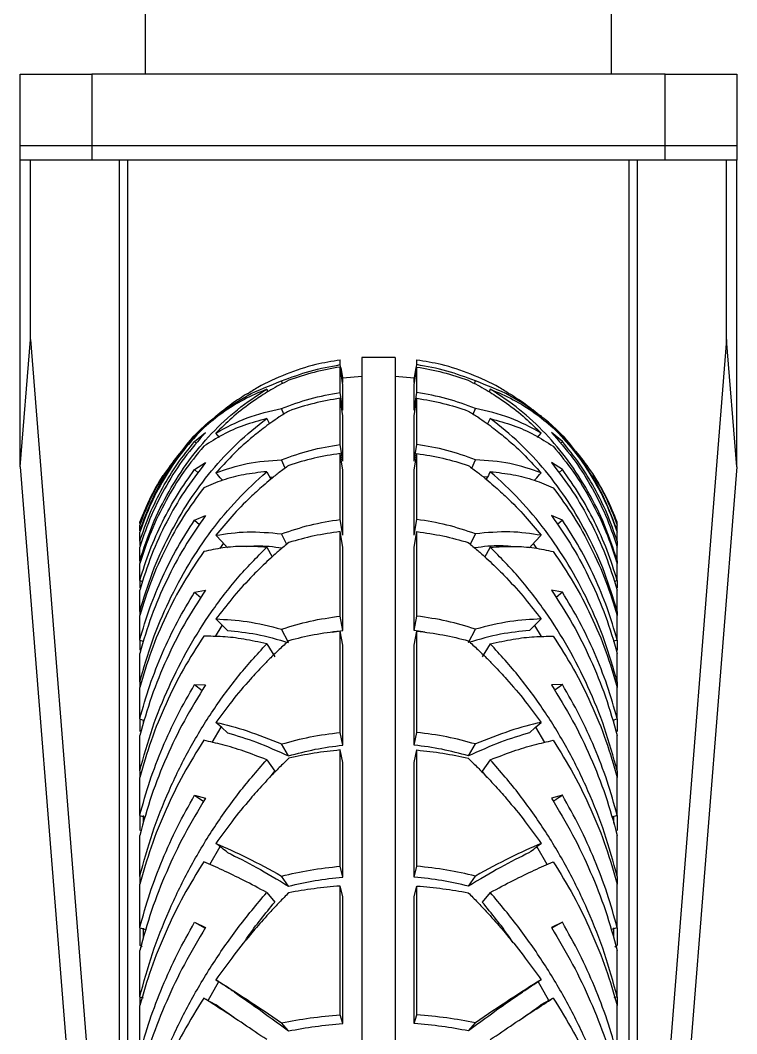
# Model space of a CAD drawing. Header units: millimetres. Extents: x 0 to 597, y 0 to 420.
# Drawn here: x 211.82 to 218.49, y 257.3 to 266.72 of the extents above; entities that cross this region are included whole.
import ezdxf

# ---------------------------------------------------------------- set-up
doc = ezdxf.new("R2010")
doc.units = ezdxf.units.MM

msp = doc.modelspace()

# ---------------------------------------------------------------- linework, layer by layer
at = {"color": 7, "linetype": 'Continuous', "lineweight": 25}
for p, q in [((212.9908, 266.2212), (212.9908, 271.5545)), ((217.3242, 266.2212), (217.3242, 271.5545)), ((211.8242, 265.5545), (211.8242, 266.2212)), ((211.8242, 266.2212), (212.4908, 266.2212)), ((212.4908, 266.2212), (212.4908, 265.5545)), ((217.8242, 266.2212), (212.4908, 266.2212)), ((217.8242, 265.5545), (217.8242, 266.2212)), ((217.8242, 266.2212), (218.4908, 266.2212)), ((218.4908, 266.2212), (218.4908, 265.5545)), ((212.4908, 265.5545), (211.8242, 265.5545)), ((211.8242, 265.4212), (211.8242, 265.5545)), ((217.8242, 265.5545), (212.4908, 265.5545)), ((212.4908, 265.5545), (212.4908, 265.4212)), ((218.4908, 265.5545), (217.8242, 265.5545)), ((217.8242, 265.4212), (217.8242, 265.5545)), ((218.4908, 265.5545), (218.4908, 265.4212)), ((212.4908, 265.4212), (211.8242, 265.4212)), ((211.8242, 262.5707), (211.8242, 265.4212)), ((211.9184, 263.7545), (211.9184, 265.4212)), ((217.8242, 265.4212), (212.4908, 265.4212)), ((212.7461, 253.3625), (212.7461, 265.4212)), ((212.8242, 251.329), (212.8242, 265.4212)), ((217.4908, 251.329), (217.4908, 265.4212)), ((217.5689, 253.3625), (217.5689, 265.4212)), ((218.4908, 265.4212), (217.8242, 265.4212)), ((218.3966, 263.7545), (218.3966, 265.4212)), ((218.4908, 262.5707), (218.4908, 265.4212)), ((211.8242, 262.5707), (211.9184, 263.7545)), ((211.9184, 263.7545), (212.7461, 253.3625)), ((218.3966, 263.7545), (217.5689, 253.3625)), ((218.4908, 262.5707), (218.3966, 263.7545)), ((214.8002, 263.5202), (214.8002, 263.5659)), ((215.312, 263.5879), (215.003, 263.5879)), ((215.003, 263.5879), (215.003, 239.9212)), ((215.312, 263.5879), (215.312, 239.9212)), ((215.5148, 263.5202), (215.5148, 263.5659)), ((214.8253, 263.3534), (214.8002, 263.5202)), ((214.8002, 263.2611), (214.8002, 263.4978)), ((214.8253, 263.3313), (214.8002, 263.4978)), ((214.8253, 263.3985), (214.8109, 263.4948)), ((215.4897, 263.3534), (215.5148, 263.5202)), ((215.4897, 263.3313), (215.5148, 263.4978)), ((215.5041, 263.4948), (215.4897, 263.3985)), ((215.5148, 263.2611), (215.5148, 263.4978)), ((214.2653, 263.3454), (214.2557, 263.3685)), ((214.8253, 263.3534), (214.8253, 263.3985)), ((215.0034, 263.4094), (214.8254, 263.3959)), ((215.4896, 263.3959), (215.3116, 263.4094)), ((215.4897, 263.3534), (215.4897, 263.3985)), ((216.0496, 263.3454), (216.0593, 263.3685)), ((214.117, 263.2922), (214.1286, 263.2689)), ((214.8253, 263.098), (214.8253, 263.3313)), ((215.4897, 263.098), (215.4897, 263.3313)), ((216.198, 263.2922), (216.1864, 263.2689)), ((214.8253, 263.098), (214.8002, 263.2611)), ((214.8002, 262.7781), (214.8002, 263.2073)), ((214.8253, 263.0449), (214.8002, 263.2073)), ((215.4897, 263.098), (215.5148, 263.2611)), ((215.4897, 263.0449), (215.5148, 263.2073)), ((215.5148, 262.7781), (215.5148, 263.2073)), ((213.7207, 263.0991), (213.6954, 263.0788)), ((214.2779, 263.0608), (214.2557, 263.1128)), ((216.0371, 263.0608), (216.0593, 263.1128)), ((216.6196, 263.0788), (216.5943, 263.0991)), ((214.117, 263.0181), (214.1419, 262.9693)), ((214.8253, 262.6218), (214.8253, 263.0449)), ((215.4897, 262.6218), (215.4897, 263.0449)), ((216.198, 263.0181), (216.1731, 262.9693)), ((213.4466, 262.8047), (213.549, 262.8905)), ((216.8684, 262.8047), (216.766, 262.8905)), ((213.4466, 262.8047), (213.4639, 262.7882)), ((213.6794, 262.8433), (213.6447, 262.8843)), ((216.6356, 262.8433), (216.6702, 262.8843)), ((216.8684, 262.8047), (216.8511, 262.7882)), ((214.8253, 262.6218), (214.8002, 262.7781)), ((215.4897, 262.6218), (215.5148, 262.7781)), ((213.4466, 262.5447), (213.549, 262.6097)), ((214.2902, 262.5589), (214.2557, 262.636)), ((214.8002, 262.0805), (214.8002, 262.6938)), ((214.8253, 262.5387), (214.8002, 262.6938)), ((215.4897, 262.5387), (215.5148, 262.6938)), ((215.5148, 262.0805), (215.5148, 262.6938)), ((216.0248, 262.5589), (216.0593, 262.636)), ((216.8684, 262.5447), (216.766, 262.6097)), ((211.8242, 262.5707), (212.6518, 252.1786)), ((213.4466, 262.5447), (213.4791, 262.5143)), ((214.117, 262.5248), (214.1547, 262.454)), ((214.8253, 261.9341), (214.8253, 262.5387)), ((215.4897, 261.9341), (215.4897, 262.5387)), ((216.8684, 262.5447), (216.8359, 262.5143)), ((218.4908, 262.5707), (217.6632, 252.1786)), ((214.1437, 262.4746), (214.1851, 262.4783)), ((216.1713, 262.4746), (216.1299, 262.4783)), ((212.9353, 262.0545), (212.9629, 262.1133)), ((212.9353, 262.0443), (212.9353, 262.0556)), ((213.4466, 262.0746), (213.549, 262.1177)), ((213.4466, 262.0746), (213.4928, 262.0333)), ((214.8253, 261.9341), (214.8002, 262.0805)), ((215.4897, 261.9341), (215.5148, 262.0805)), ((216.8684, 262.0746), (216.766, 262.1177)), ((216.8684, 262.0746), (216.8222, 262.0333)), ((217.3797, 262.0545), (217.3521, 262.1133)), ((217.3797, 262.0443), (217.3797, 262.0556)), ((212.9353, 261.9753), (212.9353, 262.0283)), ((212.9353, 261.877), (212.9353, 261.9627)), ((214.3032, 261.8477), (214.2557, 261.9474)), ((214.8002, 261.182), (214.8002, 261.9674)), ((214.8253, 261.8226), (214.8002, 261.9674)), ((215.4897, 261.8226), (215.5148, 261.9674)), ((215.5148, 261.182), (215.5148, 261.9674)), ((216.0125, 261.8492), (216.0593, 261.9474)), ((217.3797, 261.9753), (217.3797, 262.0283)), ((217.3797, 261.877), (217.3797, 261.9627)), ((212.9353, 261.877), (212.9353, 261.8371)), ((213.6829, 261.8109), (213.7139, 261.8581)), ((216.6321, 261.8109), (216.6011, 261.8581)), ((217.3797, 261.877), (217.3797, 261.8371)), ((212.9353, 261.6971), (212.9353, 261.8239)), ((214.117, 261.8219), (214.1678, 261.7328)), ((214.8253, 261.0483), (214.8253, 261.8226)), ((215.4897, 261.0483), (215.4897, 261.8226)), ((217.3797, 261.6971), (217.3797, 261.8239)), ((212.9353, 261.6971), (212.9482, 261.6924)), ((212.9353, 261.6971), (212.9353, 261.6713)), ((212.9353, 261.5127), (212.9353, 261.6713)), ((217.3797, 261.6971), (217.3668, 261.6924)), ((217.3797, 261.6971), (217.3797, 261.6735)), ((217.3797, 261.5127), (217.3797, 261.6713)), ((212.9353, 261.5127), (212.9624, 261.503)), ((212.9353, 261.5127), (212.9353, 261.4452)), ((217.3797, 261.5127), (217.3526, 261.503)), ((217.3797, 261.5127), (217.3797, 261.4452)), ((212.9353, 261.2254), (212.9353, 261.4235)), ((213.4466, 261.4037), (213.549, 261.4239)), ((213.4466, 261.4037), (213.5057, 261.3543)), ((216.8684, 261.4037), (216.766, 261.4239)), ((216.8684, 261.4037), (216.8093, 261.3543)), ((217.3797, 261.2254), (217.3797, 261.4235)), ((212.9353, 261.2254), (212.9353, 261.1868)), ((217.3797, 261.2254), (217.3797, 261.1889)), ((212.9353, 260.9585), (212.9353, 261.1868)), ((214.8253, 261.0483), (214.8002, 261.182)), ((215.4897, 261.0483), (215.5148, 261.182)), ((217.3797, 260.9585), (217.3797, 261.1868)), ((213.6403, 260.9914), (213.7039, 261.0954)), ((214.3208, 260.9357), (214.2557, 261.0605)), ((214.7251, 261.0312), (214.8253, 261.0483)), ((214.8002, 260.0999), (214.8002, 261.0423)), ((214.8253, 260.9106), (214.8002, 261.0423)), ((215.5899, 261.0312), (215.4897, 261.0483)), ((215.4897, 260.9106), (215.5148, 261.0423)), ((215.5148, 260.0999), (215.5148, 261.0423)), ((215.9941, 260.9357), (216.0593, 261.0605)), ((216.6747, 260.9914), (216.6111, 261.0954)), ((212.9353, 260.9585), (212.9691, 260.947)), ((212.9353, 260.9585), (212.9353, 260.8647)), ((214.117, 260.923), (214.1921, 260.803)), ((214.8253, 259.9816), (214.8253, 260.9106)), ((215.4897, 259.9816), (215.4897, 260.9106)), ((216.198, 260.923), (216.1229, 260.803)), ((217.3797, 260.9585), (217.3459, 260.947)), ((217.3459, 260.9439), (217.3459, 260.9495)), ((217.3797, 260.9585), (217.3797, 260.8647)), ((212.9353, 260.5694), (212.9353, 260.8349)), ((217.3797, 260.8647), (217.365, 260.8598)), ((217.3797, 260.5694), (217.3797, 260.8349)), ((212.9353, 260.5694), (212.9353, 260.5187)), ((213.4466, 260.5449), (213.549, 260.5419)), ((213.4466, 260.5449), (213.5183, 260.4904)), ((216.8684, 260.5449), (216.766, 260.5419)), ((217.3797, 260.5694), (217.3797, 260.5207)), ((212.9353, 260.2251), (212.9353, 260.5187)), ((217.3797, 260.2251), (217.3797, 260.5187)), ((212.9353, 260.2251), (212.9691, 260.2146)), ((212.9353, 260.2251), (212.9353, 260.1069)), ((212.9691, 260.2167), (212.9691, 260.1809)), ((217.3797, 260.2251), (217.3459, 260.2146)), ((217.3459, 260.1861), (217.3459, 260.2187)), ((217.3797, 260.2251), (217.3797, 260.1069)), ((212.9353, 259.7418), (212.9353, 260.0696)), ((213.6112, 260.0071), (213.694, 260.149)), ((214.8253, 259.9816), (214.8002, 260.0999)), ((215.4897, 259.9816), (215.5148, 260.0999)), ((216.7038, 260.0071), (216.621, 260.149)), ((217.3797, 259.7418), (217.3797, 260.0696)), ((214.3208, 259.8819), (214.2557, 259.9924)), ((215.9941, 259.8819), (216.0593, 259.9924)), ((214.8002, 258.8554), (214.8002, 259.9363)), ((214.8253, 259.8203), (214.8002, 259.9363)), ((215.4897, 259.8203), (215.5148, 259.9363)), ((215.5148, 258.8554), (215.5148, 259.9363)), ((214.117, 259.8457), (214.1921, 259.7398)), ((214.8253, 258.7548), (214.8253, 259.8203)), ((215.4897, 258.7548), (215.4897, 259.8203)), ((212.9353, 259.7418), (212.9353, 259.6801)), ((214.1454, 259.6815), (214.1921, 259.7398)), ((216.1696, 259.6815), (216.1229, 259.7398)), ((217.3797, 259.7418), (217.3797, 259.6819)), ((212.9353, 259.3268), (212.9353, 259.6801)), ((217.3797, 259.3268), (217.3797, 259.6801)), ((213.4466, 259.5151), (213.549, 259.4889)), ((213.4466, 259.5151), (213.5312, 259.4583)), ((216.8684, 259.5151), (216.766, 259.4889)), ((212.9353, 259.3268), (212.9862, 259.3127)), ((212.9353, 259.3268), (212.9353, 259.1865)), ((212.9691, 259.3255), (212.9691, 259.2614)), ((217.3797, 259.3268), (217.3288, 259.3127)), ((217.3459, 259.2562), (217.3459, 259.3219)), ((217.3797, 259.3268), (217.3797, 259.1865)), ((212.9353, 258.7587), (212.9353, 259.1424)), ((217.3797, 258.7587), (217.3797, 259.1424)), ((213.5893, 258.8713), (213.6836, 259.0374)), ((216.7257, 258.8713), (216.6314, 259.0374)), ((214.8253, 258.7548), (214.8002, 258.8554)), ((215.4897, 258.7548), (215.5148, 258.8554)), ((212.9353, 258.7587), (212.9353, 258.6872)), ((214.3208, 258.6699), (214.2557, 258.7639)), ((215.9941, 258.6699), (216.0593, 258.7639)), ((217.3797, 258.7587), (217.3797, 258.6887)), ((212.9353, 258.2812), (212.9353, 258.6872)), ((214.8002, 257.4727), (214.8002, 258.6711)), ((214.8253, 258.5731), (214.8002, 258.6711)), ((215.4897, 258.5731), (215.5148, 258.6711)), ((215.5148, 257.4727), (215.5148, 258.6711)), ((217.3797, 258.2812), (217.3797, 258.6872)), ((214.117, 258.6109), (214.1921, 258.5212)), ((214.8253, 257.3917), (214.8253, 258.5731)), ((215.4897, 257.3917), (215.4897, 258.5731)), ((216.198, 258.6109), (216.1229, 258.5212)), ((212.9353, 258.2812), (212.9937, 258.2672)), ((212.9353, 258.2812), (212.9353, 258.1215)), ((212.9691, 258.2799), (212.9691, 258.1923)), ((213.4466, 258.3342), (213.549, 258.2854)), ((213.4466, 258.3342), (213.5448, 258.2783)), ((216.8684, 258.3342), (216.766, 258.2854)), ((217.3797, 258.2812), (217.3213, 258.2672)), ((217.3459, 258.192), (217.3459, 258.281)), ((217.3797, 258.2812), (217.3797, 258.1215)), ((212.9582, 258.1069), (212.9353, 258.1215)), ((217.3568, 258.1069), (217.3797, 258.1215)), ((212.9353, 257.6393), (212.9353, 258.0715)), ((217.3797, 257.6393), (217.3797, 258.0715)), ((213.6705, 257.7831), (213.6447, 257.7997)), ((216.6445, 257.7831), (216.6702, 257.7997)), ((213.5732, 257.6058), (213.6725, 257.7818)), ((216.7418, 257.6058), (216.6425, 257.7818)), ((212.9353, 257.6393), (212.9691, 257.632)), ((212.9353, 257.6393), (212.9353, 257.5593)), ((216.784, 257.6293), (216.6678, 257.5646)), ((217.3797, 257.6393), (217.3459, 257.632)), ((217.3797, 257.6393), (217.3797, 257.5606)), ((212.9353, 257.1085), (212.9353, 257.5593)), ((217.3797, 257.1085), (217.3797, 257.5593)), ((214.8253, 257.3917), (214.8002, 257.4727)), ((215.4897, 257.3917), (215.5148, 257.4727)), ((214.3208, 257.3234), (214.2557, 257.399)), ((215.9941, 257.3234), (216.0593, 257.399))]:
    msp.add_line(p, q, dxfattribs=at)
at = {"color": 7, "linetype": 'Continuous', "lineweight": 25, "flags": 128}
for points in [[(213.753, 261.8157), (213.6989, 261.8744), (213.6447, 261.9331)], [(216.562, 261.8157), (216.6161, 261.8744), (216.6702, 261.9331)], [(216.198, 261.8219), (216.1604, 261.756), (216.1472, 261.7328)], [(213.753, 261.0463), (213.6989, 261.1005), (213.6447, 261.1547)], [(216.562, 261.0463), (216.6161, 261.1005), (216.6702, 261.1547)], [(213.753, 260.096), (213.6989, 260.1446), (213.6447, 260.1933)], [(216.562, 260.096), (216.6161, 260.1446), (216.6702, 260.1933)], [(216.198, 259.8457), (216.1604, 259.7928), (216.1229, 259.7398)], [(216.8684, 258.3342), (216.8074, 258.2995), (216.7701, 258.2783)], [(213.531, 257.6293), (213.5891, 257.597), (213.6472, 257.5646)]]:
    msp.add_lwpolyline(points, dxfattribs=at)
at = {"color": 7, "linetype": 'Continuous', "lineweight": 25}
for points, knots in [([(214.8007, 263.5628), (214.7248, 263.5505), (214.5528, 263.5226), (214.2962, 263.4344), (214.0828, 263.341), (213.9696, 263.2678), (213.9376, 263.2471)], [0, 0, 0, 0, 0.248904, 0.5633902, 0.8765521, 1, 1, 1, 1]), ([(216.3774, 263.2471), (216.3454, 263.2678), (216.2321, 263.341), (216.0188, 263.4344), (215.7622, 263.5226), (215.5902, 263.5505), (215.5143, 263.5628)], [0, 0, 0, 0, 0.123448, 0.43661, 0.751096, 1, 1, 1, 1]), ([(214.2557, 263.3685), (214.3438, 263.4021), (214.5206, 263.4693), (214.7068, 263.5032), (214.8002, 263.5202)], [0, 0, 0, 0, 0.498251, 1, 1, 1, 1]), ([(214.8002, 263.4978), (214.7188, 263.4836), (214.5561, 263.4551), (214.4003, 263.4013), (214.3225, 263.3745)], [0, 0, 0, 0, 0.5003888, 1, 1, 1, 1]), ([(216.0593, 263.3685), (215.9712, 263.4021), (215.7944, 263.4693), (215.6082, 263.5032), (215.5148, 263.5202)], [0, 0, 0, 0, 0.498251, 1, 1, 1, 1]), ([(215.5148, 263.4978), (215.5962, 263.4836), (215.7589, 263.4551), (215.9147, 263.4013), (215.9925, 263.3745)], [0, 0, 0, 0, 0.500358, 1, 1, 1, 1]), ([(214.3225, 263.3745), (214.2931, 263.3599), (214.2367, 263.3319), (214.1575, 263.2871), (214.0866, 263.2437), (214.0238, 263.2023), (213.9245, 263.1324), (213.7957, 263.0313), (213.6931, 262.9314), (213.6447, 262.8843)], [0, 0, 0, 0, 0.120102, 0.230137, 0.33017, 0.420245, 0.5004, 0.764728, 1, 1, 1, 1]), ([(213.6447, 263.0386), (213.7388, 263.1071), (213.9272, 263.2441), (214.1461, 263.327), (214.2557, 263.3685)], [0, 0, 0, 0, 0.4995736, 1, 1, 1, 1]), ([(215.9925, 263.3745), (216.0219, 263.3599), (216.0783, 263.3319), (216.1575, 263.2871), (216.2284, 263.2437), (216.2912, 263.2023), (216.3905, 263.1324), (216.5193, 263.0312), (216.6219, 262.9314), (216.6702, 262.8843)], [0, 0, 0, 0, 0.120102, 0.230137, 0.33017, 0.420245, 0.5004, 0.764719, 1, 1, 1, 1]), ([(216.6702, 263.0386), (216.5762, 263.1071), (216.3878, 263.2441), (216.1689, 263.327), (216.0593, 263.3685)], [0, 0, 0, 0, 0.4995736, 1, 1, 1, 1]), ([(212.9353, 261.6971), (212.9726, 261.8089), (213.0474, 262.033), (213.203, 262.3433), (213.3871, 262.6291), (213.6011, 262.8842), (213.8424, 263.1118), (214.0245, 263.2314), (214.117, 263.2922)], [0, 0, 0, 0, 0.166042, 0.333055, 0.499182, 0.6633, 0.828993, 1, 1, 1, 1]), ([(214.117, 263.2922), (214.045, 263.2611), (213.9023, 263.1996), (213.706, 263.0783), (213.589, 262.9813), (213.531, 262.9332)], [0, 0, 0, 0, 0.339378, 0.672331, 1, 1, 1, 1]), ([(217.3797, 261.6971), (217.3424, 261.8089), (217.2676, 262.033), (217.1119, 262.3433), (216.9279, 262.6291), (216.7139, 262.8842), (216.4726, 263.1118), (216.2905, 263.2314), (216.198, 263.2922)], [0, 0, 0, 0, 0.166042, 0.333055, 0.499182, 0.6633, 0.828993, 1, 1, 1, 1]), ([(216.198, 263.2922), (216.27, 263.2611), (216.4127, 263.1996), (216.6089, 263.0783), (216.726, 262.9813), (216.784, 262.9332)], [0, 0, 0, 0, 0.339378, 0.672331, 1, 1, 1, 1]), ([(213.9362, 263.2494), (213.8873, 263.219), (213.7858, 263.156), (213.6929, 263.0787), (213.6447, 263.0386)], [0, 0, 0, 0, 0.481187, 1, 1, 1, 1]), ([(214.2557, 263.1128), (214.3438, 263.1456), (214.5206, 263.2114), (214.7068, 263.2445), (214.8002, 263.2611)], [0, 0, 0, 0, 0.498249, 1, 1, 1, 1]), ([(214.8002, 263.2073), (214.7188, 263.1936), (214.5561, 263.1663), (214.4003, 263.1147), (214.3225, 263.0889)], [0, 0, 0, 0, 0.500383, 1, 1, 1, 1]), ([(216.0593, 263.1128), (215.9712, 263.1456), (215.7944, 263.2114), (215.6082, 263.2445), (215.5148, 263.2611)], [0, 0, 0, 0, 0.498249, 1, 1, 1, 1]), ([(215.5148, 263.2073), (215.5962, 263.1936), (215.7589, 263.1663), (215.9147, 263.1147), (215.9925, 263.0889)], [0, 0, 0, 0, 0.500352, 1, 1, 1, 1]), ([(216.3788, 263.2494), (216.4277, 263.219), (216.5292, 263.156), (216.6221, 263.0787), (216.6702, 263.0386)], [0, 0, 0, 0, 0.481167, 1, 1, 1, 1]), ([(213.6447, 262.8843), (213.7388, 262.9358), (213.9272, 263.0387), (214.1461, 263.0881), (214.2557, 263.1128)], [0, 0, 0, 0, 0.499574, 1, 1, 1, 1]), ([(214.3225, 263.0889), (214.2931, 263.0707), (214.2367, 263.0358), (214.1575, 262.9813), (214.0866, 262.9291), (214.0238, 262.8799), (213.9245, 262.7976), (213.7957, 262.6801), (213.6931, 262.5668), (213.6447, 262.5134)], [0, 0, 0, 0, 0.120104, 0.230139, 0.330171, 0.420244, 0.5004, 0.764726, 1, 1, 1, 1]), ([(215.9925, 263.0889), (216.0219, 263.0707), (216.0783, 263.0358), (216.1575, 262.9813), (216.2284, 262.9291), (216.2912, 262.8799), (216.3905, 262.7976), (216.5193, 262.6801), (216.6219, 262.5668), (216.6702, 262.5134)], [0, 0, 0, 0, 0.120104, 0.230139, 0.330171, 0.420244, 0.5004, 0.764717, 1, 1, 1, 1]), ([(216.6702, 262.8843), (216.5762, 262.9358), (216.3878, 263.0387), (216.1689, 263.0881), (216.0593, 263.1128)], [0, 0, 0, 0, 0.499574, 1, 1, 1, 1]), ([(212.9353, 261.9753), (212.9726, 262.0751), (213.0475, 262.2754), (213.2027, 262.5494), (213.3885, 262.7949), (213.5408, 262.9612), (213.6374, 263.0334), (213.654, 263.0459)], [0, 0, 0, 0, 0.238073, 0.47754, 0.715732, 0.951049, 1, 1, 1, 1]), ([(212.9353, 261.2254), (212.9726, 261.3469), (213.0474, 261.5904), (213.203, 261.9317), (213.3871, 262.2496), (213.6011, 262.5381), (213.8424, 262.8007), (214.0245, 262.9449), (214.117, 263.0181)], [0, 0, 0, 0, 0.16604, 0.333056, 0.499181, 0.663302, 0.828993, 1, 1, 1, 1]), ([(213.5927, 262.996), (213.5829, 262.9882), (213.4974, 262.9199), (213.4063, 262.826), (213.3359, 262.7326), (213.3238, 262.7166)], [0, 0, 0, 0, 0.097, 0.844812, 1, 1, 1, 1]), ([(214.117, 263.0181), (214.045, 262.9985), (213.9023, 262.9596), (213.706, 262.8724), (213.589, 262.7981), (213.531, 262.7612)], [0, 0, 0, 0, 0.339381, 0.672331, 1, 1, 1, 1]), ([(217.3797, 261.2254), (217.3424, 261.3469), (217.2676, 261.5904), (217.112, 261.9317), (216.9279, 262.2496), (216.7139, 262.5381), (216.4726, 262.8007), (216.2905, 262.9449), (216.198, 263.0181)], [0, 0, 0, 0, 0.16604, 0.333056, 0.499181, 0.663302, 0.828993, 1, 1, 1, 1]), ([(216.198, 263.0181), (216.27, 262.9985), (216.4127, 262.9596), (216.6089, 262.8724), (216.726, 262.7981), (216.784, 262.7612)], [0, 0, 0, 0, 0.339381, 0.672331, 1, 1, 1, 1]), ([(217.3797, 261.9753), (217.3424, 262.0751), (217.2675, 262.2754), (217.1123, 262.5494), (216.9265, 262.7949), (216.7742, 262.9612), (216.6776, 263.0334), (216.661, 263.0459)], [0, 0, 0, 0, 0.238073, 0.47754, 0.715732, 0.951049, 1, 1, 1, 1]), ([(216.9912, 262.7166), (216.9791, 262.7326), (216.9087, 262.826), (216.8176, 262.9199), (216.7321, 262.9882), (216.7223, 262.996)], [0, 0, 0, 0, 0.155188, 0.903, 1, 1, 1, 1]), ([(213.531, 262.9332), (213.4667, 262.8647), (213.3384, 262.7281), (213.1757, 262.4904), (213.0369, 262.2367), (212.9687, 262.0528), (212.9353, 261.9627)], [0, 0, 0, 0, 0.250637, 0.500167, 0.755311, 1, 1, 1, 1]), ([(213.549, 262.8905), (213.4811, 262.8131), (213.348, 262.6614), (213.1816, 262.4013), (213.0397, 262.1249), (212.9701, 261.9242), (212.9353, 261.8239)], [0, 0, 0, 0, 0.255317, 0.500298, 0.750158, 1, 1, 1, 1]), ([(216.766, 262.8905), (216.8339, 262.8131), (216.967, 262.6614), (217.1334, 262.4013), (217.2753, 262.1249), (217.3449, 261.9242), (217.3797, 261.8239)], [0, 0, 0, 0, 0.255317, 0.500298, 0.750158, 1, 1, 1, 1]), ([(216.784, 262.9332), (216.8483, 262.8647), (216.9766, 262.7281), (217.1393, 262.4904), (217.2781, 262.2367), (217.3463, 262.0528), (217.3797, 261.9627)], [0, 0, 0, 0, 0.250637, 0.500167, 0.755311, 1, 1, 1, 1]), ([(212.9353, 261.877), (212.9654, 261.9628), (213.0255, 262.1344), (213.1452, 262.3747), (213.2831, 262.6014), (213.3921, 262.737), (213.4466, 262.8047)], [0, 0, 0, 0, 0.249918, 0.499809, 0.749986, 1, 1, 1, 1]), ([(217.3797, 261.877), (217.3496, 261.9628), (217.2895, 262.1344), (217.1698, 262.3747), (217.0319, 262.6014), (216.9229, 262.737), (216.8684, 262.8047)], [0, 0, 0, 0, 0.249918, 0.499814, 0.749986, 1, 1, 1, 1]), ([(213.531, 262.7612), (213.4667, 262.6823), (213.3384, 262.5248), (213.1757, 262.2566), (213.0369, 261.9734), (212.9687, 261.7706), (212.9353, 261.6713)], [0, 0, 0, 0, 0.250635, 0.50017, 0.755307, 1, 1, 1, 1]), ([(213.3234, 262.7168), (213.2764, 262.6576), (213.172, 262.5256), (213.0402, 262.295), (212.9703, 262.1172), (212.9353, 262.0283)], [0, 0, 0, 0, 0.289721, 0.644872, 1, 1, 1, 1]), ([(214.2557, 262.636), (214.3438, 262.6674), (214.5206, 262.7305), (214.7068, 262.7622), (214.8002, 262.7781)], [0, 0, 0, 0, 0.49825, 1, 1, 1, 1]), ([(216.0593, 262.636), (215.9712, 262.6674), (215.7944, 262.7305), (215.6082, 262.7622), (215.5148, 262.7781)], [0, 0, 0, 0, 0.49825, 1, 1, 1, 1]), ([(216.784, 262.7612), (216.8483, 262.6823), (216.9766, 262.5248), (217.1393, 262.2566), (217.2781, 261.9734), (217.3463, 261.7706), (217.3797, 261.6713)], [0, 0, 0, 0, 0.250635, 0.50017, 0.755307, 1, 1, 1, 1]), ([(216.9916, 262.7168), (217.0385, 262.6576), (217.143, 262.5256), (217.2748, 262.295), (217.3447, 262.1172), (217.3797, 262.0283)], [0, 0, 0, 0, 0.289726, 0.644874, 1, 1, 1, 1]), ([(213.549, 262.6097), (213.4811, 262.5215), (213.348, 262.3487), (213.1816, 262.0581), (213.0397, 261.7525), (212.9701, 261.5331), (212.9353, 261.4235)], [0, 0, 0, 0, 0.255317, 0.500296, 0.750158, 1, 1, 1, 1]), ([(213.6447, 262.5134), (213.7388, 262.5468), (213.9272, 262.6135), (214.1461, 262.6285), (214.2557, 262.636)], [0, 0, 0, 0, 0.499575, 1, 1, 1, 1]), ([(214.8002, 262.6938), (214.7188, 262.681), (214.5561, 262.6554), (214.4003, 262.607), (214.3225, 262.5828)], [0, 0, 0, 0, 0.5003856, 1, 1, 1, 1]), ([(215.5148, 262.6938), (215.5962, 262.681), (215.7589, 262.6554), (215.9147, 262.607), (215.9925, 262.5828)], [0, 0, 0, 0, 0.500355, 1, 1, 1, 1]), ([(216.6702, 262.5134), (216.5762, 262.5468), (216.3878, 262.6135), (216.1689, 262.6285), (216.0593, 262.636)], [0, 0, 0, 0, 0.499575, 1, 1, 1, 1]), ([(216.766, 262.6097), (216.8339, 262.5215), (216.967, 262.3487), (217.1334, 262.0581), (217.2753, 261.7525), (217.3449, 261.5331), (217.3797, 261.4235)], [0, 0, 0, 0, 0.255317, 0.500296, 0.750158, 1, 1, 1, 1]), ([(212.9353, 261.5127), (212.9654, 261.6067), (213.0255, 261.7948), (213.1452, 262.0608), (213.2831, 262.314), (213.3921, 262.4678), (213.4466, 262.5447)], [0, 0, 0, 0, 0.249913, 0.499812, 0.74999, 1, 1, 1, 1]), ([(212.9353, 260.5694), (212.9726, 260.6981), (213.0474, 260.9564), (213.203, 261.322), (213.3871, 261.6658), (213.6011, 261.9821), (213.8424, 262.2746), (214.0245, 262.4405), (214.117, 262.5248)], [0, 0, 0, 0, 0.166041, 0.333057, 0.499184, 0.663302, 0.828996, 1, 1, 1, 1]), ([(214.117, 262.5248), (214.045, 262.517), (213.9023, 262.5015), (213.706, 262.4501), (213.589, 262.3999), (213.531, 262.375)], [0, 0, 0, 0, 0.339377, 0.672328, 1, 1, 1, 1]), ([(214.3225, 262.5828), (214.2931, 262.5613), (214.2367, 262.5202), (214.1575, 262.4569), (214.0866, 262.3971), (214.0238, 262.341), (213.9245, 262.2478), (213.7957, 262.1164), (213.6931, 261.9918), (213.6447, 261.9331)], [0, 0, 0, 0, 0.120103, 0.230137, 0.330168, 0.420242, 0.500396, 0.764726, 1, 1, 1, 1]), ([(213.705, 262.4444), (213.7029, 262.4468), (213.6828, 262.4697), (213.6628, 262.4927), (213.6447, 262.5134)], [0, 0, 0, 0, 0.100975, 1, 1, 1, 1]), ([(215.9925, 262.5828), (216.0219, 262.5613), (216.0783, 262.5202), (216.1575, 262.4569), (216.2284, 262.3971), (216.2912, 262.341), (216.3905, 262.2478), (216.5193, 262.1164), (216.6219, 261.9918), (216.6702, 261.9331)], [0, 0, 0, 0, 0.120103, 0.230137, 0.330168, 0.420242, 0.500396, 0.764717, 1, 1, 1, 1]), ([(216.198, 262.5248), (216.1857, 262.5012), (216.1734, 262.4776), (216.1603, 262.4541), (216.1603, 262.454)], [0, 0, 0, 0, 0.995933, 1, 1, 1, 1]), ([(217.3797, 260.5694), (217.3424, 260.6981), (217.2676, 260.9564), (217.1119, 261.322), (216.9279, 261.6658), (216.7139, 261.9821), (216.4726, 262.2746), (216.2905, 262.4405), (216.198, 262.5248)], [0, 0, 0, 0, 0.166041, 0.333057, 0.499184, 0.663302, 0.828996, 1, 1, 1, 1]), ([(216.198, 262.5248), (216.27, 262.517), (216.4127, 262.5015), (216.6089, 262.4501), (216.726, 262.3999), (216.784, 262.375)], [0, 0, 0, 0, 0.339377, 0.672328, 1, 1, 1, 1]), ([(216.61, 262.4444), (216.6121, 262.4468), (216.6322, 262.4697), (216.6522, 262.4927), (216.6702, 262.5134)], [0, 0, 0, 0, 0.100975, 1, 1, 1, 1]), ([(217.3797, 261.5127), (217.3496, 261.6067), (217.2895, 261.7948), (217.1698, 262.0608), (217.0319, 262.314), (216.9229, 262.4678), (216.8684, 262.5447)], [0, 0, 0, 0, 0.2499135, 0.4998168, 0.74999, 1, 1, 1, 1]), ([(212.9353, 262.0443), (212.9658, 262.1199), (213.0268, 262.2709), (213.1054, 262.4205), (213.156, 262.4905), (213.1599, 262.4959)], [0, 0, 0, 0, 0.479712, 0.9594, 1, 1, 1, 1]), ([(213.161, 262.4953), (213.1165, 262.4248), (213.028, 262.2846), (212.9674, 262.1303), (212.9372, 262.0535)], [0, 0, 0, 0, 0.502809, 1, 1, 1, 1]), ([(217.3777, 262.0535), (217.3476, 262.1303), (217.287, 262.2846), (217.1985, 262.4248), (217.154, 262.4953)], [0, 0, 0, 0, 0.497191, 1, 1, 1, 1]), ([(217.3797, 262.0443), (217.3492, 262.1199), (217.2882, 262.2709), (217.2095, 262.4204), (217.159, 262.4905), (217.155, 262.4959)], [0, 0, 0, 0, 0.479713, 0.95941, 1, 1, 1, 1]), ([(213.531, 262.375), (213.4667, 262.2872), (213.3384, 262.1118), (213.1757, 261.8184), (213.0369, 261.5112), (212.9687, 261.2934), (212.9353, 261.1868)], [0, 0, 0, 0, 0.250632, 0.500165, 0.755313, 1, 1, 1, 1]), ([(216.784, 262.375), (216.8483, 262.2872), (216.9766, 262.1118), (217.1393, 261.8184), (217.2781, 261.5112), (217.3463, 261.2934), (217.3797, 261.1868)], [0, 0, 0, 0, 0.250632, 0.500165, 0.755313, 1, 1, 1, 1]), ([(213.549, 262.1177), (213.4811, 262.0204), (213.348, 261.8297), (213.1816, 261.5144), (213.0397, 261.1855), (212.9701, 260.9518), (212.9353, 260.8349)], [0, 0, 0, 0, 0.255318, 0.500302, 0.750163, 1, 1, 1, 1]), ([(212.9353, 260.9585), (212.9654, 261.0589), (213.0255, 261.2597), (213.1452, 261.5463), (213.2831, 261.821), (213.3921, 261.9901), (213.4466, 262.0746)], [0, 0, 0, 0, 0.249919, 0.499811, 0.749984, 1, 1, 1, 1]), ([(214.2557, 261.9474), (214.3438, 261.9769), (214.5206, 262.0359), (214.7068, 262.0656), (214.8002, 262.0805)], [0, 0, 0, 0, 0.498246, 1, 1, 1, 1]), ([(216.0593, 261.9474), (215.9712, 261.9769), (215.7944, 262.0359), (215.6082, 262.0656), (215.5148, 262.0805)], [0, 0, 0, 0, 0.498246, 1, 1, 1, 1]), ([(216.766, 262.1177), (216.8339, 262.0204), (216.967, 261.8297), (217.1334, 261.5144), (217.2753, 261.1855), (217.3449, 260.9518), (217.3797, 260.8349)], [0, 0, 0, 0, 0.255318, 0.500302, 0.750163, 1, 1, 1, 1]), ([(217.3797, 260.9585), (217.3496, 261.0589), (217.2895, 261.2597), (217.1698, 261.5463), (217.0319, 261.821), (216.9229, 261.9901), (216.8684, 262.0746)], [0, 0, 0, 0, 0.249919, 0.499816, 0.749984, 1, 1, 1, 1]), ([(213.6447, 261.9331), (213.7388, 261.9478), (213.9272, 261.977), (214.1461, 261.9573), (214.2557, 261.9474)], [0, 0, 0, 0, 0.499575, 1, 1, 1, 1]), ([(214.8002, 261.9674), (214.7188, 261.9557), (214.5561, 261.9323), (214.4003, 261.888), (214.3225, 261.8659)], [0, 0, 0, 0, 0.500385, 1, 1, 1, 1]), ([(215.5148, 261.9674), (215.5962, 261.9557), (215.7589, 261.9323), (215.9147, 261.888), (215.9925, 261.8659)], [0, 0, 0, 0, 0.5003542, 1, 1, 1, 1]), ([(216.6702, 261.9331), (216.5762, 261.9478), (216.3878, 261.977), (216.1689, 261.9573), (216.0593, 261.9474)], [0, 0, 0, 0, 0.499575, 1, 1, 1, 1]), ([(214.3225, 261.8659), (214.2931, 261.8416), (214.2367, 261.795), (214.1575, 261.7243), (214.0866, 261.6578), (214.0238, 261.596), (213.9245, 261.4938), (213.7957, 261.3509), (213.6931, 261.2175), (213.6447, 261.1547)], [0, 0, 0, 0, 0.120103, 0.230137, 0.33017, 0.42024, 0.500398, 0.764732, 1, 1, 1, 1]), ([(215.9925, 261.8659), (216.0219, 261.8416), (216.0783, 261.795), (216.1575, 261.7243), (216.2284, 261.6578), (216.2912, 261.596), (216.3905, 261.4938), (216.5193, 261.3509), (216.6219, 261.2175), (216.6702, 261.1547)], [0, 0, 0, 0, 0.120104, 0.230137, 0.33017, 0.42024, 0.500398, 0.764723, 1, 1, 1, 1]), ([(212.9353, 259.7418), (212.9726, 259.8754), (213.0474, 260.1433), (213.203, 260.526), (213.3871, 260.8891), (213.6011, 261.227), (213.8424, 261.5437), (214.0245, 261.7282), (214.117, 261.8219)], [0, 0, 0, 0, 0.166038, 0.333059, 0.499181, 0.663302, 0.828994, 1, 1, 1, 1]), ([(213.531, 261.7822), (213.4667, 261.687), (213.3384, 261.4973), (213.1757, 261.1842), (213.0369, 260.859), (212.9687, 260.6306), (212.9353, 260.5187)], [0, 0, 0, 0, 0.250638, 0.500163, 0.755314, 1, 1, 1, 1]), ([(214.117, 261.8219), (214.045, 261.826), (213.9023, 261.8342), (213.706, 261.8197), (213.589, 261.7946), (213.531, 261.7822)], [0, 0, 0, 0, 0.339378, 0.672334, 1, 1, 1, 1]), ([(213.9258, 261.8289), (213.9576, 261.8322), (214.0605, 261.843), (214.18, 261.8269), (214.2626, 261.8158)], [0, 0, 0, 0, 0.3086, 1, 1, 1, 1]), ([(216.3892, 261.8289), (216.3574, 261.8322), (216.2545, 261.843), (216.135, 261.8269), (216.0524, 261.8158)], [0, 0, 0, 0, 0.3086, 1, 1, 1, 1]), ([(216.198, 261.8219), (216.27, 261.826), (216.4127, 261.8342), (216.6089, 261.8197), (216.726, 261.7946), (216.784, 261.7822)], [0, 0, 0, 0, 0.339378, 0.672334, 1, 1, 1, 1]), ([(217.3797, 259.7418), (217.3424, 259.8754), (217.2676, 260.1433), (217.112, 260.526), (216.9279, 260.8891), (216.7139, 261.227), (216.4726, 261.5437), (216.2905, 261.7282), (216.198, 261.8219)], [0, 0, 0, 0, 0.166038, 0.333059, 0.499181, 0.663302, 0.828994, 1, 1, 1, 1]), ([(216.784, 261.7822), (216.8483, 261.687), (216.9766, 261.4973), (217.1393, 261.1842), (217.2781, 260.859), (217.3463, 260.6306), (217.3797, 260.5187)], [0, 0, 0, 0, 0.250638, 0.500163, 0.755314, 1, 1, 1, 1]), ([(213.549, 261.4239), (213.4811, 261.3194), (213.348, 261.1146), (213.1816, 260.7807), (213.0397, 260.4349), (212.9701, 260.1913), (212.9353, 260.0696)], [0, 0, 0, 0, 0.255318, 0.500297, 0.750155, 1, 1, 1, 1]), ([(212.9353, 260.2251), (212.9654, 260.3299), (213.0255, 260.5396), (213.1452, 260.8412), (213.2831, 261.1321), (213.3921, 261.3132), (213.4466, 261.4037)], [0, 0, 0, 0, 0.249915, 0.499815, 0.749981, 1, 1, 1, 1]), ([(216.766, 261.4239), (216.8339, 261.3194), (216.967, 261.1146), (217.1334, 260.7807), (217.2753, 260.4349), (217.3449, 260.1913), (217.3797, 260.0696)], [0, 0, 0, 0, 0.255318, 0.500297, 0.750155, 1, 1, 1, 1]), ([(217.3797, 260.2251), (217.3496, 260.3299), (217.2895, 260.5396), (217.1698, 260.8412), (217.0319, 261.1321), (216.9229, 261.3132), (216.8684, 261.4037)], [0, 0, 0, 0, 0.249915, 0.499819, 0.749981, 1, 1, 1, 1]), ([(213.6447, 261.1547), (213.7388, 261.1503), (213.9272, 261.1416), (214.1461, 261.0875), (214.2557, 261.0605)], [0, 0, 0, 0, 0.499576, 1, 1, 1, 1]), ([(214.2557, 261.0605), (214.3438, 261.0873), (214.5206, 261.1412), (214.7068, 261.1684), (214.8002, 261.182)], [0, 0, 0, 0, 0.498247, 1, 1, 1, 1]), ([(216.0593, 261.0605), (215.9712, 261.0873), (215.7944, 261.1412), (215.6082, 261.1684), (215.5148, 261.182)], [0, 0, 0, 0, 0.498247, 1, 1, 1, 1]), ([(216.6702, 261.1547), (216.5762, 261.1503), (216.3878, 261.1416), (216.1689, 261.0875), (216.0593, 261.0605)], [0, 0, 0, 0, 0.499576, 1, 1, 1, 1]), ([(213.753, 261.0463), (213.8405, 261.0385), (214.0155, 261.0229), (214.2191, 260.9648), (214.3208, 260.9357)], [0, 0, 0, 0, 0.500015, 1, 1, 1, 1]), ([(214.8002, 261.0423), (214.7188, 261.0319), (214.5561, 261.0111), (214.4003, 260.9718), (214.3225, 260.9522)], [0, 0, 0, 0, 0.500388, 1, 1, 1, 1]), ([(215.5148, 261.0423), (215.5962, 261.0319), (215.7589, 261.0111), (215.9147, 260.9718), (215.9925, 260.9522)], [0, 0, 0, 0, 0.500357, 1, 1, 1, 1]), ([(216.562, 261.0463), (216.4745, 261.0385), (216.2995, 261.0229), (216.0959, 260.9648), (215.9941, 260.9357)], [0, 0, 0, 0, 0.50001, 1, 1, 1, 1]), ([(213.531, 260.9941), (213.4667, 260.8936), (213.3384, 260.6931), (213.1757, 260.3666), (213.0369, 260.0297), (212.9687, 259.795), (212.9353, 259.6801)], [0, 0, 0, 0, 0.2506343, 0.5001741, 0.7553088, 1, 1, 1, 1]), ([(212.9353, 258.7587), (212.9726, 258.8945), (213.0474, 259.1668), (213.203, 259.5593), (213.3871, 259.9346), (213.6011, 260.2876), (213.8424, 260.6222), (214.0245, 260.8217), (214.117, 260.923)], [0, 0, 0, 0, 0.166042, 0.333058, 0.499182, 0.663302, 0.828995, 1, 1, 1, 1]), ([(214.117, 260.923), (214.045, 260.939), (213.9023, 260.9708), (213.706, 260.9933), (213.589, 260.9938), (213.531, 260.9941)], [0, 0, 0, 0, 0.33938, 0.672333, 1, 1, 1, 1]), ([(214.3225, 260.9522), (214.2931, 260.9256), (214.2367, 260.8744), (214.1575, 260.7976), (214.0866, 260.7258), (214.0238, 260.6594), (213.9245, 260.5502), (213.7957, 260.3987), (213.6931, 260.2591), (213.6447, 260.1933)], [0, 0, 0, 0, 0.120103, 0.230137, 0.330177, 0.420248, 0.500397, 0.764731, 1, 1, 1, 1]), ([(215.9925, 260.9522), (216.0219, 260.9256), (216.0783, 260.8744), (216.1575, 260.7976), (216.2284, 260.7258), (216.2912, 260.6594), (216.3905, 260.5502), (216.5192, 260.3987), (216.6219, 260.2591), (216.6702, 260.1933)], [0, 0, 0, 0, 0.120103, 0.230137, 0.330177, 0.420248, 0.500398, 0.764722, 1, 1, 1, 1]), ([(216.198, 260.923), (216.27, 260.939), (216.4127, 260.9708), (216.6089, 260.9933), (216.726, 260.9938), (216.784, 260.9941)], [0, 0, 0, 0, 0.33938, 0.672333, 1, 1, 1, 1]), ([(217.3797, 258.7587), (217.3424, 258.8945), (217.2676, 259.1668), (217.112, 259.5593), (216.9279, 259.9346), (216.7139, 260.2876), (216.4726, 260.6222), (216.2905, 260.8217), (216.198, 260.923)], [0, 0, 0, 0, 0.166042, 0.333058, 0.499182, 0.663302, 0.828995, 1, 1, 1, 1]), ([(216.784, 260.9941), (216.8483, 260.8936), (216.9766, 260.6931), (217.1393, 260.3666), (217.2781, 260.0297), (217.3463, 259.795), (217.3797, 259.6801)], [0, 0, 0, 0, 0.2506343, 0.5001741, 0.7553088, 1, 1, 1, 1]), ([(212.9353, 259.3268), (212.9654, 259.4341), (213.0255, 259.6486), (213.1452, 259.9593), (213.2831, 260.2607), (213.3921, 260.4502), (213.4466, 260.5449)], [0, 0, 0, 0, 0.249917, 0.499814, 0.749981, 1, 1, 1, 1]), ([(213.549, 260.5419), (213.4811, 260.4323), (213.348, 260.2174), (213.1816, 259.8713), (213.0397, 259.5154), (212.9701, 259.2667), (212.9353, 259.1424)], [0, 0, 0, 0, 0.255314, 0.500297, 0.750159, 1, 1, 1, 1]), ([(216.766, 260.5419), (216.8339, 260.4323), (216.967, 260.2174), (217.1334, 259.8713), (217.2753, 259.5154), (217.3449, 259.2667), (217.3797, 259.1424)], [0, 0, 0, 0, 0.255314, 0.500297, 0.750159, 1, 1, 1, 1]), ([(216.8684, 260.5449), (216.848, 260.5295), (216.8241, 260.5112), (216.8002, 260.4931), (216.7967, 260.4904)], [0, 0, 0, 0, 0.851107, 1, 1, 1, 1]), ([(217.3797, 259.3268), (217.3496, 259.4341), (217.2895, 259.6486), (217.1698, 259.9593), (217.0319, 260.2607), (216.9229, 260.4502), (216.8684, 260.5449)], [0, 0, 0, 0, 0.2499175, 0.4998183, 0.749981, 1, 1, 1, 1]), ([(213.6447, 260.1933), (213.7388, 260.17), (213.9272, 260.1234), (214.1461, 260.0361), (214.2557, 259.9924)], [0, 0, 0, 0, 0.499575, 1, 1, 1, 1]), ([(216.6702, 260.1933), (216.5762, 260.17), (216.3878, 260.1234), (216.1689, 260.0361), (216.0593, 259.9924)], [0, 0, 0, 0, 0.499575, 1, 1, 1, 1]), ([(213.753, 260.096), (213.8405, 260.0699), (214.0155, 260.0177), (214.2191, 259.9272), (214.3208, 259.8819)], [0, 0, 0, 0, 0.500013, 1, 1, 1, 1]), ([(214.2557, 259.9924), (214.3438, 260.0161), (214.5206, 260.0639), (214.7068, 260.0879), (214.8002, 260.0999)], [0, 0, 0, 0, 0.498248, 1, 1, 1, 1]), ([(216.0593, 259.9924), (215.9712, 260.0161), (215.7944, 260.0639), (215.6082, 260.0879), (215.5148, 260.0999)], [0, 0, 0, 0, 0.498248, 1, 1, 1, 1]), ([(216.562, 260.096), (216.4745, 260.0699), (216.2995, 260.0177), (216.0959, 259.9272), (215.9941, 259.8819)], [0, 0, 0, 0, 0.500008, 1, 1, 1, 1]), ([(213.531, 260.0262), (213.4667, 259.9223), (213.3384, 259.7149), (213.1757, 259.3813), (213.0369, 259.0393), (212.9687, 258.8029), (212.9353, 258.6872)], [0, 0, 0, 0, 0.250641, 0.500171, 0.755311, 1, 1, 1, 1]), ([(214.117, 259.8457), (214.045, 259.8733), (213.9023, 259.9279), (213.706, 259.9871), (213.589, 260.0132), (213.531, 260.0262)], [0, 0, 0, 0, 0.3393798, 0.6723293, 1, 1, 1, 1]), ([(214.3208, 259.8819), (214.4025, 259.904), (214.5663, 259.9482), (214.7388, 259.9704), (214.8253, 259.9816)], [0, 0, 0, 0, 0.498681, 1, 1, 1, 1]), ([(215.9941, 259.8819), (215.9125, 259.904), (215.7487, 259.9482), (215.5762, 259.9704), (215.4897, 259.9816)], [0, 0, 0, 0, 0.498667, 1, 1, 1, 1]), ([(216.198, 259.8457), (216.27, 259.8733), (216.4127, 259.9279), (216.6089, 259.9871), (216.726, 260.0132), (216.784, 260.0262)], [0, 0, 0, 0, 0.3393798, 0.6723293, 1, 1, 1, 1]), ([(216.784, 260.0262), (216.8483, 259.9223), (216.9766, 259.7149), (217.1393, 259.3813), (217.2781, 259.0393), (217.3463, 258.8029), (217.3797, 258.6872)], [0, 0, 0, 0, 0.250641, 0.500171, 0.755311, 1, 1, 1, 1]), ([(214.8002, 259.9363), (214.7188, 259.9274), (214.5561, 259.9097), (214.4003, 259.8762), (214.3225, 259.8595)], [0, 0, 0, 0, 0.500387, 1, 1, 1, 1]), ([(215.5148, 259.9363), (215.5962, 259.9274), (215.7589, 259.9097), (215.9147, 259.8762), (215.9925, 259.8595)], [0, 0, 0, 0, 0.500356, 1, 1, 1, 1]), ([(212.9353, 257.6393), (212.9726, 257.7747), (213.0474, 258.0461), (213.203, 258.4408), (213.3871, 258.8208), (213.6011, 259.1821), (213.8424, 259.5282), (214.0245, 259.7388), (214.117, 259.8457)], [0, 0, 0, 0, 0.166042, 0.333057, 0.499185, 0.663303, 0.828995, 1, 1, 1, 1]), ([(214.3225, 259.8595), (214.2931, 259.831), (214.2367, 259.7763), (214.1575, 259.6949), (214.0866, 259.6192), (214.0238, 259.5495), (213.9245, 259.4354), (213.7957, 259.2782), (213.6931, 259.1351), (213.6447, 259.0677)], [0, 0, 0, 0, 0.120104, 0.230139, 0.330175, 0.420241, 0.500405, 0.764726, 1, 1, 1, 1]), ([(215.9925, 259.8595), (216.0219, 259.831), (216.0783, 259.7763), (216.1575, 259.6949), (216.2283, 259.6192), (216.2912, 259.5495), (216.3905, 259.4354), (216.5193, 259.2782), (216.6219, 259.1351), (216.6702, 259.0677)], [0, 0, 0, 0, 0.120104, 0.230139, 0.330176, 0.420242, 0.500405, 0.764717, 1, 1, 1, 1]), ([(217.3797, 257.6393), (217.3424, 257.7747), (217.2676, 258.0461), (217.1119, 258.4408), (216.9279, 258.8208), (216.7139, 259.1821), (216.4726, 259.5282), (216.2905, 259.7388), (216.198, 259.8457)], [0, 0, 0, 0, 0.166042, 0.333057, 0.499185, 0.663303, 0.828995, 1, 1, 1, 1]), ([(212.9353, 258.2812), (212.9654, 258.3887), (213.0255, 258.6039), (213.1452, 258.9176), (213.2831, 259.2237), (213.3921, 259.418), (213.4466, 259.5151)], [0, 0, 0, 0, 0.249924, 0.499819, 0.74999, 1, 1, 1, 1]), ([(216.8684, 259.5151), (216.848, 259.5014), (216.8198, 259.4825), (216.7916, 259.4635), (216.7838, 259.4583)], [0, 0, 0, 0, 0.721482, 1, 1, 1, 1]), ([(217.3797, 258.2812), (217.3496, 258.3887), (217.2895, 258.6039), (217.1698, 258.9176), (217.0319, 259.2237), (216.9229, 259.418), (216.8684, 259.5151)], [0, 0, 0, 0, 0.249924, 0.499824, 0.74999, 1, 1, 1, 1]), ([(213.549, 259.4889), (213.4811, 259.3762), (213.348, 259.1554), (213.1816, 258.804), (213.0397, 258.4448), (212.9701, 258.1959), (212.9353, 258.0715)], [0, 0, 0, 0, 0.255319, 0.500297, 0.750156, 1, 1, 1, 1]), ([(216.766, 259.4889), (216.8339, 259.3762), (216.967, 259.1554), (217.1334, 258.804), (217.2753, 258.4448), (217.3449, 258.1959), (217.3797, 258.0715)], [0, 0, 0, 0, 0.255319, 0.500297, 0.750156, 1, 1, 1, 1]), ([(213.6447, 259.0677), (213.7388, 259.0259), (213.9272, 258.9424), (214.1461, 258.8234), (214.2557, 258.7639)], [0, 0, 0, 0, 0.4995757, 1, 1, 1, 1]), ([(213.753, 258.9833), (213.735, 258.9974), (213.6989, 259.0255), (213.6628, 259.0536), (213.6447, 259.0677)], [0, 0, 0, 0, 0.5, 1, 1, 1, 1]), ([(216.6702, 259.0677), (216.5762, 259.0259), (216.3878, 258.9424), (216.1689, 258.8234), (216.0593, 258.7639)], [0, 0, 0, 0, 0.4995757, 1, 1, 1, 1]), ([(216.562, 258.9833), (216.58, 258.9974), (216.6161, 259.0255), (216.6522, 259.0536), (216.6702, 259.0677)], [0, 0, 0, 0, 0.5, 1, 1, 1, 1]), ([(213.753, 258.9833), (213.8405, 258.9394), (214.0155, 258.8516), (214.2191, 258.7305), (214.3208, 258.6699)], [0, 0, 0, 0, 0.500015, 1, 1, 1, 1]), ([(216.562, 258.9833), (216.4745, 258.9394), (216.2995, 258.8516), (216.0959, 258.7305), (215.9941, 258.6699)], [0, 0, 0, 0, 0.50001, 1, 1, 1, 1]), ([(213.531, 258.8973), (213.4667, 258.792), (213.3384, 258.5818), (213.1757, 258.2475), (213.0369, 257.9071), (212.9687, 257.6736), (212.9353, 257.5593)], [0, 0, 0, 0, 0.250636, 0.500173, 0.755307, 1, 1, 1, 1]), ([(214.117, 258.6109), (214.045, 258.6495), (213.9023, 258.726), (213.706, 258.8207), (213.589, 258.8719), (213.531, 258.8973)], [0, 0, 0, 0, 0.3393795, 0.6723324, 1, 1, 1, 1]), ([(214.2557, 258.7639), (214.3438, 258.7842), (214.5206, 258.8248), (214.7068, 258.8452), (214.8002, 258.8554)], [0, 0, 0, 0, 0.498249, 1, 1, 1, 1]), ([(216.0593, 258.7639), (215.9712, 258.7842), (215.7944, 258.8248), (215.6082, 258.8452), (215.5148, 258.8554)], [0, 0, 0, 0, 0.498249, 1, 1, 1, 1]), ([(216.198, 258.6109), (216.27, 258.6495), (216.4127, 258.726), (216.6089, 258.8207), (216.726, 258.8719), (216.784, 258.8973)], [0, 0, 0, 0, 0.3393795, 0.6723324, 1, 1, 1, 1]), ([(216.784, 258.8973), (216.8483, 258.792), (216.9766, 258.5818), (217.1393, 258.2475), (217.2781, 257.9071), (217.3463, 257.6736), (217.3797, 257.5593)], [0, 0, 0, 0, 0.250636, 0.500173, 0.755307, 1, 1, 1, 1]), ([(214.3208, 258.6699), (214.4025, 258.6887), (214.5663, 258.7263), (214.7388, 258.7453), (214.8253, 258.7548)], [0, 0, 0, 0, 0.498683, 1, 1, 1, 1]), ([(215.9941, 258.6699), (215.9125, 258.6887), (215.7487, 258.7263), (215.5762, 258.7453), (215.4897, 258.7548)], [0, 0, 0, 0, 0.498669, 1, 1, 1, 1]), ([(214.8002, 258.6711), (214.7188, 258.6639), (214.5561, 258.6496), (214.4003, 258.6226), (214.3225, 258.609)], [0, 0, 0, 0, 0.500382, 1, 1, 1, 1]), ([(215.5148, 258.6711), (215.5962, 258.6639), (215.7589, 258.6496), (215.9147, 258.6226), (215.9925, 258.609)], [0, 0, 0, 0, 0.500351, 1, 1, 1, 1]), ([(212.9353, 256.4054), (212.9726, 256.5377), (213.0474, 256.803), (213.203, 257.192), (213.3871, 257.5696), (213.6011, 257.932), (213.8424, 258.2829), (214.0245, 258.5004), (214.117, 258.6109)], [0, 0, 0, 0, 0.166041, 0.333058, 0.499186, 0.663302, 0.828992, 1, 1, 1, 1]), ([(214.3225, 258.609), (214.2931, 258.5792), (214.2367, 258.5221), (214.1575, 258.4376), (214.0866, 258.3595), (214.0238, 258.2879), (213.9245, 258.1711), (213.7957, 258.0113), (213.6931, 257.8674), (213.6447, 257.7997)], [0, 0, 0, 0, 0.120098, 0.230138, 0.330167, 0.420243, 0.500401, 0.764728, 1, 1, 1, 1]), ([(215.9925, 258.609), (216.0219, 258.5792), (216.0783, 258.5221), (216.1575, 258.4376), (216.2284, 258.3595), (216.2912, 258.2879), (216.3905, 258.1711), (216.5193, 258.0113), (216.6219, 257.8674), (216.6702, 257.7997)], [0, 0, 0, 0, 0.120098, 0.230138, 0.330167, 0.420243, 0.500402, 0.764719, 1, 1, 1, 1]), ([(217.3797, 256.4054), (217.3424, 256.5377), (217.2676, 256.803), (217.1119, 257.192), (216.9279, 257.5696), (216.7139, 257.932), (216.4726, 258.2829), (216.2905, 258.5004), (216.198, 258.6109)], [0, 0, 0, 0, 0.166041, 0.333058, 0.499186, 0.663302, 0.828992, 1, 1, 1, 1]), ([(213.9048, 258.1431), (213.9161, 258.1603), (214.0037, 258.2935), (214.1044, 258.4152), (214.1921, 258.5212)], [0, 0, 0, 0, 0.1293032, 1, 1, 1, 1]), ([(216.4102, 258.1431), (216.3989, 258.1603), (216.3113, 258.2935), (216.2106, 258.4152), (216.1229, 258.5212)], [0, 0, 0, 0, 0.1293032, 1, 1, 1, 1]), ([(212.9353, 257.1085), (212.9654, 257.2143), (213.0255, 257.4259), (213.1452, 257.7366), (213.2831, 258.0413), (213.3921, 258.2366), (213.4466, 258.3342)], [0, 0, 0, 0, 0.249917, 0.499821, 0.749986, 1, 1, 1, 1]), ([(213.549, 258.2854), (213.4811, 258.1719), (213.348, 257.9494), (213.1816, 257.5994), (213.0397, 257.244), (212.9701, 256.9997), (212.9353, 256.8775)], [0, 0, 0, 0, 0.255318, 0.500299, 0.750155, 1, 1, 1, 1]), ([(216.766, 258.2854), (216.8339, 258.1719), (216.967, 257.9494), (217.1334, 257.5994), (217.2753, 257.244), (217.3449, 256.9997), (217.3797, 256.8775)], [0, 0, 0, 0, 0.255318, 0.500299, 0.750155, 1, 1, 1, 1]), ([(217.3797, 257.1085), (217.3496, 257.2143), (217.2895, 257.4259), (217.1698, 257.7366), (217.0319, 258.0413), (216.9229, 258.2366), (216.8684, 258.3342)], [0, 0, 0, 0, 0.249917, 0.499826, 0.749986, 1, 1, 1, 1]), ([(213.6447, 257.7997), (213.7388, 257.7403), (213.9272, 257.6214), (214.1461, 257.4732), (214.2557, 257.399)], [0, 0, 0, 0, 0.4995706, 1, 1, 1, 1]), ([(216.6702, 257.7997), (216.5762, 257.7403), (216.3878, 257.6214), (216.1689, 257.4732), (216.0593, 257.399)], [0, 0, 0, 0, 0.4995706, 1, 1, 1, 1]), ([(213.6705, 257.7831), (213.6988, 257.7647), (213.7548, 257.7283), (213.8102, 257.6899), (213.8376, 257.671)], [0, 0, 0, 0, 0.506292, 1, 1, 1, 1]), ([(216.4774, 257.671), (216.5048, 257.6899), (216.5602, 257.7283), (216.6161, 257.7647), (216.6445, 257.7831)], [0, 0, 0, 0, 0.492722, 1, 1, 1, 1]), ([(213.531, 257.6293), (213.4667, 257.5247), (213.3384, 257.3158), (213.1757, 256.9874), (213.0369, 256.6551), (212.9687, 256.4291), (212.9353, 256.3185)], [0, 0, 0, 0, 0.250636, 0.500172, 0.755312, 1, 1, 1, 1]), ([(214.117, 257.2427), (214.045, 257.2915), (213.9023, 257.3883), (213.706, 257.5168), (213.589, 257.592), (213.531, 257.6293)], [0, 0, 0, 0, 0.339379, 0.672332, 1, 1, 1, 1]), ([(213.8386, 257.6698), (213.8986, 257.628), (214.0466, 257.5248), (214.2186, 257.3985), (214.3208, 257.3234)], [0, 0, 0, 0, 0.405703, 1, 1, 1, 1]), ([(216.4764, 257.6698), (216.4164, 257.628), (216.2684, 257.5248), (216.0964, 257.3985), (215.9941, 257.3234)], [0, 0, 0, 0, 0.405703, 1, 1, 1, 1]), ([(216.198, 257.2427), (216.27, 257.2915), (216.4127, 257.3883), (216.6089, 257.5168), (216.726, 257.592), (216.784, 257.6293)], [0, 0, 0, 0, 0.339379, 0.672332, 1, 1, 1, 1]), ([(216.784, 257.6293), (216.8483, 257.5247), (216.9766, 257.3158), (217.1393, 256.9874), (217.2781, 256.6551), (217.3463, 256.4291), (217.3797, 256.3185)], [0, 0, 0, 0, 0.250636, 0.500172, 0.755312, 1, 1, 1, 1]), ([(213.8164, 257.4439), (213.815, 257.4449), (213.7538, 257.4891), (213.6998, 257.5273), (213.6472, 257.5646)], [0, 0, 0, 0, 0.023928, 1, 1, 1, 1]), ([(216.4985, 257.4439), (216.5, 257.4449), (216.5613, 257.489), (216.6152, 257.5273), (216.6678, 257.5646)], [0, 0, 0, 0, 0.023956, 1, 1, 1, 1]), ([(214.2557, 257.399), (214.3438, 257.4153), (214.5206, 257.448), (214.7068, 257.4645), (214.8002, 257.4727)], [0, 0, 0, 0, 0.49825, 1, 1, 1, 1]), ([(216.0593, 257.399), (215.9712, 257.4153), (215.7944, 257.448), (215.6082, 257.4645), (215.5148, 257.4727)], [0, 0, 0, 0, 0.49825, 1, 1, 1, 1]), ([(214.3208, 257.3234), (214.4025, 257.3385), (214.5663, 257.3688), (214.7388, 257.384), (214.8253, 257.3917)], [0, 0, 0, 0, 0.498685, 1, 1, 1, 1]), ([(215.9941, 257.3234), (215.9125, 257.3385), (215.7487, 257.3688), (215.5762, 257.384), (215.4897, 257.3917)], [0, 0, 0, 0, 0.49867, 1, 1, 1, 1])]:
    msp.add_open_spline(points, degree=3, knots=knots, dxfattribs=at)

doc.saveas('drawing.dxf')
